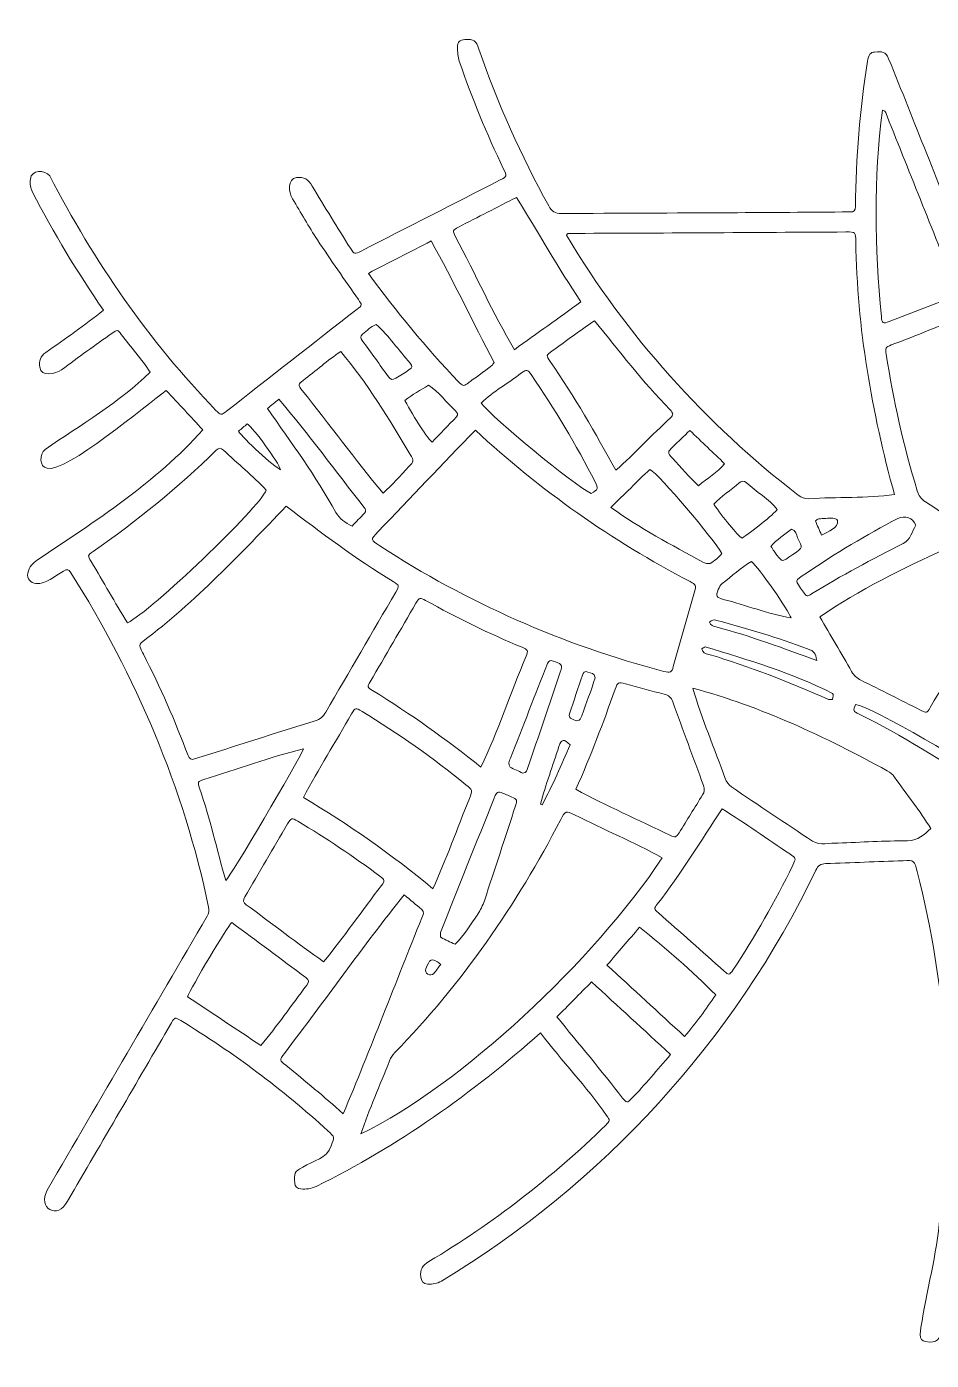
# Model space of a CAD drawing. Header units: centimetres. Extents: x 1 to 244, y 0 to 122.
# Drawn here: x 0.5 to 82.8, y 0.3 to 121.6 of the extents above; entities that cross this region are included whole.
import ezdxf

# ---------------------------------------------------------------- set-up
doc = ezdxf.new("R2010")
doc.units = ezdxf.units.CM
doc.header["$MEASUREMENT"] = 0
doc.layers.add('Screenshot 2022-06-22 at 09.44.58 v2\xa0Image', color=7, linetype='Continuous', lineweight=0)

msp = doc.modelspace()

# ---------------------------------------------------------------- linework, layer by layer
at = {"layer": 'Screenshot 2022-06-22 at 09.44.58 v2\xa0Image'}
for points, knots in [([(16.54, 84.96), (15.45, 86.14), (14.35, 87.32), (13.22, 88.54), (11.44, 87.25), (4.07, 80.99), (2.4, 81.46), (1.62, 81.58), (1.72, 82.76), (2.2, 83.18), (5.46, 85.39), (8.94, 87.47), (11.76, 90.2), (10.98, 91.41), (9.99, 92.49), (9.13, 93.64), (8.8, 94.07), (8.75, 94.08), (8.3, 93.75), (6.76, 92.65), (5.22, 91.56), (3.7, 90.43), (3.17, 90.02), (1.81, 89.74), (1.71, 90.66), (1.65, 91.21), (1.76, 91.65), (2.27, 92), (4.04, 93.26), (5.81, 94.46), (7.51, 95.83), (5.15, 99.3), (2.96, 102.83), (1.07, 106.58), (0.87, 106.97), (0.8, 107.36), (0.86, 107.77), (0.97, 108.64), (2.15, 108.62), (2.63, 108.07), (6.65, 100.27), (11.63, 93.05), (17.74, 86.73), (18.16, 86.28), (18.21, 86.28), (18.71, 86.66), (22.66, 89.75), (26.6, 92.85), (30.57, 95.93), (31.05, 96.31), (31.04, 96.31), (30.69, 96.8), (29.45, 98.61), (28.18, 100.4), (26.97, 102.23), (26.17, 103.44), (25.47, 104.72), (24.71, 105.96), (24.31, 106.57), (24.22, 107.82), (25.07, 107.9), (25.74, 108.01), (26.15, 107.72), (26.49, 107.14), (27.62, 105.24), (28.79, 103.36), (29.96, 101.48), (30.34, 100.92), (30.35, 100.92), (30.95, 101.22), (35.16, 103.38), (39.37, 105.54), (43.59, 107.69), (44.21, 108.01), (44.22, 108.04), (43.9, 108.68), (42.36, 111.87), (41, 115.14), (39.87, 118.49), (39.74, 118.89), (39.71, 119.34), (39.7, 119.77), (39.69, 120.24), (39.91, 120.42), (40.37, 120.46), (41.2, 120.51), (41.37, 120.41), (41.65, 119.59), (43.36, 114.65), (45.47, 109.9), (48.01, 105.33), (48.28, 104.84), (48.58, 104.62), (49.17, 104.63), (54.28, 104.67), (59.38, 104.68), (64.49, 104.71), (68.12, 104.73), (71.75, 104.76), (75.37, 104.78), (75.8, 104.8), (75.87, 104.85), (75.89, 105.27), (75.95, 109.7), (76.3, 114.11), (76.98, 118.49), (77.08, 119.08), (77.24, 119.31), (77.64, 119.33), (78.36, 119.37), (78.6, 119.41), (78.91, 118.72), (81.25, 112.97), (83.51, 107.19), (85.82, 101.43), (86.06, 100.85), (86.09, 100.82), (86.68, 101.01), (88.43, 101.54), (90.17, 102.07), (91.91, 102.61), (92.54, 102.8), (92.56, 102.84), (92.36, 103.48), (90.81, 108.63), (89.25, 113.78), (87.71, 118.94), (87.56, 119.47), (87.52, 120.05), (87.51, 120.6), (87.42, 121.57), (89.1, 121.64), (89.26, 120.8), (89.42, 120.33), (89.56, 119.85), (89.69, 119.37), (89.79, 118.99), (90.01, 118.87), (90.39, 118.84), (93.21, 118.67), (96.04, 118.65), (98.86, 118.77), (102.09, 118.84), (105.29, 119.39), (108.5, 119.67), (109.02, 119.67), (109.2, 119.52), (109.3, 119.01), (110.44, 111.33), (111.55, 103.65), (112.66, 95.97), (112.72, 95.54), (112.95, 95.39), (113.32, 95.3), (119.74, 93.78), (126.13, 92.18), (132.54, 90.65), (133.84, 90.34), (133.66, 90.16), (134.05, 91.54), (134.5, 93.12), (134.94, 94.71), (135.38, 96.3), (135.54, 96.86), (135.54, 96.87), (135.07, 97.18), (134.4, 97.63), (134.35, 98.88), (135.27, 99.02), (135.7, 99.1), (136.11, 98.97), (136.53, 98.8), (138.32, 98.08), (140.12, 97.37), (141.91, 96.66), (142.24, 96.56), (142.7, 96.26), (142.88, 96.71), (143.53, 98.41), (144.21, 100.1), (144.88, 101.79), (145.05, 102.51), (145.93, 103.04), (146.59, 102.64), (147.14, 102.19), (146.97, 101.33), (146.7, 100.74), (144, 94.51), (142.07, 87.96), (140.89, 81.27), (140.8, 80.75), (140.86, 80.65), (141.37, 80.57), (146.15, 79.78), (150.83, 78.56), (155.42, 77), (156.05, 76.8), (156.1, 76.82), (156.33, 77.42), (161.09, 89.56), (165.84, 101.71), (170.62, 113.84), (170.81, 114.31), (170.76, 114.64), (170.44, 115.01), (169.14, 116.53), (167.87, 118.07), (166.58, 119.6), (166.25, 120.28), (166.35, 120.76), (167.11, 120.93), (167.68, 121.05), (168.14, 120.94), (168.56, 120.47), (173.18, 115.28), (177.21, 109.57), (180.47, 103.43), (182.52, 99.57), (184.28, 95.58), (185.72, 91.46), (186.06, 90.49), (186, 90.5), (186.99, 90.83), (200.19, 95.32), (212.31, 102.99), (221.86, 113.15), (221.97, 113.26), (222.09, 113.36), (222.18, 113.48), (222.52, 113.97), (223.01, 113.97), (223.52, 113.93), (223.85, 113.9), (224.04, 113.7), (224.08, 113.39), (224.14, 112.91), (224.09, 112.46), (223.7, 112.08), (219.61, 107.7), (215.04, 103.83), (210.21, 100.28), (210.71, 98.75), (218.18, 89.59), (219.92, 88.39), (221.04, 90.66), (221.8, 93.13), (222.75, 95.49), (222.98, 96.03), (223.78, 96.31), (224.27, 95.97), (226.22, 94.88), (217.49, 78.54), (216.13, 76.63), (215.69, 75.88), (215.69, 75.89), (216.38, 75.42), (225.37, 69.18), (234.78, 63.43), (243.55, 56.93), (244.23, 56), (243.02, 54.93), (242.15, 55.6), (241.84, 55.8), (241.53, 55.99), (241.25, 56.18), (240.79, 55.83), (235.41, 48.56), (235.12, 47.9), (236.09, 47.82), (240.18, 49.85), (240.33, 48.35), (240.45, 47.53), (240.29, 47.24), (239.5, 46.99), (234.14, 45.25), (228.61, 44.21), (223.03, 43.54), (222.51, 43.46), (222.42, 43.38), (222.48, 42.87), (222.91, 39.12), (223.54, 35.41), (224.43, 31.74), (226.92, 21.5), (231.27, 11.74), (237.27, 3.08), (237.6, 2.6), (237.96, 2.14), (237.86, 1.49), (237.75, 0.41), (236.27, 0.69), (235.85, 1.44), (233.32, 4.99), (231.26, 8.77), (229.16, 12.59), (226.41, 10.17), (223.72, 7.82), (220.98, 5.41), (221.5, 4.8), (222.73, 4.64), (222.81, 3.83), (222.98, 2.47), (221.64, 2.39), (220.68, 3.08), (213.77, 6.93), (207.47, 11.72), (201.87, 17.29), (201.41, 17.73), (201.39, 17.73), (200.94, 17.27), (197.3, 13.52), (194.04, 9.46), (191.14, 5.11), (190.83, 4.47), (190.1, 3.98), (189.39, 4.29), (188.74, 4.56), (189, 5.66), (189.32, 6.14), (191.05, 8.76), (192.97, 11.25), (194.93, 13.7), (194.61, 14.12), (181.5, 22.4), (180.11, 23.07), (176.63, 18.28), (173.45, 13.25), (170.05, 8.39), (169.65, 7.8), (169.46, 7.24), (169.52, 6.53), (169.59, 4.74), (169.84, 2.92), (169.72, 1.14), (169.57, 0.41), (168.64, 0.3), (168.27, 0.99), (167.66, 2.01), (167.89, 3.23), (167.8, 4.36), (167.76, 4.85), (167.84, 5.41), (167.19, 5.33), (164.95, 5.34), (162.71, 5.31), (160.47, 5.33), (160.15, 5.33), (159.82, 5.38), (159.52, 5.5), (158.64, 5.81), (158.94, 7.15), (159.87, 7.06), (162.36, 7.09), (164.86, 7.12), (167.36, 7.15), (167.6, 7.16), (167.71, 7.3), (167.71, 7.53), (167.75, 9.63), (167.77, 11.74), (167.86, 13.84), (167.91, 15.18), (168.12, 16.52), (168.2, 17.86), (168.21, 18.3), (168.18, 18.34), (167.75, 18.4), (160.75, 19.22), (153.75, 19.97), (146.74, 20.74), (146.38, 20.78), (146.07, 20.71), (145.76, 20.5), (143.62, 19.05), (141.32, 17.82), (139.28, 16.25), (140.33, 14.52), (141.24, 12.81), (142.24, 11.06), (142.61, 10.45), (142.76, 9.19), (141.79, 9.13), (141.13, 9.04), (140.75, 9.34), (140.45, 9.91), (139.07, 12.57), (137.51, 15.13), (135.87, 17.64), (135.54, 18.14), (135.19, 18.37), (134.56, 18.38), (128.35, 18.51), (122.14, 18.74), (115.93, 18.92), (106.16, 19.2), (96.4, 19.56), (86.63, 19.84), (86.04, 19.85), (85.99, 19.79), (85.97, 19.22), (85.77, 13.83), (85, 8.51), (83.8, 3.26), (83.64, 2.18), (83.3, 1.82), (82.28, 2), (81.96, 2.02), (81.76, 2.27), (81.77, 2.64), (82.18, 6.01), (83.18, 9.29), (83.51, 12.69), (85, 23.39), (84.17, 34.32), (81.51, 44.77), (81.25, 45.8), (81.26, 45.79), (80.22, 45.75), (77.88, 45.68), (75.53, 45.57), (73.19, 45.49), (72.73, 45.49), (72.49, 45.29), (72.3, 44.9), (64.92, 29.47), (52.91, 16.34), (38.26, 7.51), (37.86, 7.27), (37.46, 7.21), (37.02, 7.24), (36.59, 7.28), (36.42, 7.47), (36.36, 7.9), (36.27, 8.54), (36.54, 8.95), (37.09, 9.28), (42.93, 12.76), (48.33, 16.96), (53.2, 21.7), (53.58, 22.1), (53.59, 22.14), (53.27, 22.58), (51.43, 25.22), (49.19, 27.52), (47.26, 30.09), (41.01, 24.58), (34.34, 19.8), (26.84, 16.12), (26.39, 15.89), (25.93, 15.86), (25.46, 15.89), (25.13, 15.9), (24.92, 16.1), (24.91, 16.42), (24.87, 17.31), (24.81, 17.46), (25.65, 17.88), (26.57, 18.45), (27.87, 18.65), (28.21, 19.81), (28.52, 20.66), (28.59, 20.57), (27.92, 21.18), (23.78, 24.95), (19.32, 28.3), (14.54, 31.21), (14.04, 31.52), (14, 31.52), (13.69, 31), (10.54, 25.6), (7.4, 20.19), (4.24, 14.79), (3.39, 13.03), (1.45, 14.13), (2.4, 15.79), (7.24, 24.1), (12.08, 32.41), (16.93, 40.71), (17.08, 40.97), (17.13, 41.22), (17.07, 41.52), (14.83, 52.33), (10.44, 62.62), (4.55, 71.94), (4.31, 72.3), (4.23, 72.31), (3.86, 72.1), (3.05, 71.68), (2.34, 70.88), (1.36, 70.98), (0.9, 71.01), (0.53, 71.42), (0.63, 71.92), (0.75, 72.5), (1.08, 72.83), (1.52, 73.13), (6.79, 76.66), (12.33, 80.21), (16.54, 84.96)], [0, 0, 0, 0, 1, 1, 1, 2, 2, 2, 3, 3, 3, 4, 4, 4, 5, 5, 5, 6, 6, 6, 7, 7, 7, 8, 8, 8, 9, 9, 9, 10, 10, 10, 11, 11, 11, 12, 12, 12, 13, 13, 13, 14, 14, 14, 15, 15, 15, 16, 16, 16, 17, 17, 17, 18, 18, 18, 19, 19, 19, 20, 20, 20, 21, 21, 21, 22, 22, 22, 23, 23, 23, 24, 24, 24, 25, 25, 25, 26, 26, 26, 27, 27, 27, 28, 28, 28, 29, 29, 29, 30, 30, 30, 31, 31, 31, 32, 32, 32, 33, 33, 33, 34, 34, 34, 35, 35, 35, 36, 36, 36, 37, 37, 37, 38, 38, 38, 39, 39, 39, 40, 40, 40, 41, 41, 41, 42, 42, 42, 43, 43, 43, 44, 44, 44, 45, 45, 45, 46, 46, 46, 47, 47, 47, 48, 48, 48, 49, 49, 49, 50, 50, 50, 51, 51, 51, 52, 52, 52, 53, 53, 53, 54, 54, 54, 55, 55, 55, 56, 56, 56, 57, 57, 57, 58, 58, 58, 59, 59, 59, 60, 60, 60, 61, 61, 61, 62, 62, 62, 63, 63, 63, 64, 64, 64, 65, 65, 65, 66, 66, 66, 67, 67, 67, 68, 68, 68, 69, 69, 69, 70, 70, 70, 71, 71, 71, 72, 72, 72, 73, 73, 73, 74, 74, 74, 75, 75, 75, 76, 76, 76, 77, 77, 77, 78, 78, 78, 79, 79, 79, 80, 80, 80, 81, 81, 81, 82, 82, 82, 83, 83, 83, 84, 84, 84, 85, 85, 85, 86, 86, 86, 87, 87, 87, 88, 88, 88, 89, 89, 89, 90, 90, 90, 91, 91, 91, 92, 92, 92, 93, 93, 93, 94, 94, 94, 95, 95, 95, 96, 96, 96, 97, 97, 97, 98, 98, 98, 99, 99, 99, 100, 100, 100, 101, 101, 101, 102, 102, 102, 103, 103, 103, 104, 104, 104, 105, 105, 105, 106, 106, 106, 107, 107, 107, 108, 108, 108, 109, 109, 109, 110, 110, 110, 111, 111, 111, 112, 112, 112, 113, 113, 113, 114, 114, 114, 115, 115, 115, 116, 116, 116, 117, 117, 117, 118, 118, 118, 119, 119, 119, 120, 120, 120, 121, 121, 121, 122, 122, 122, 123, 123, 123, 124, 124, 124, 125, 125, 125, 126, 126, 126, 127, 127, 127, 128, 128, 128, 129, 129, 129, 130, 130, 130, 131, 131, 131, 132, 132, 132, 133, 133, 133, 134, 134, 134, 135, 135, 135, 136, 136, 136, 137, 137, 137, 138, 138, 138, 139, 139, 139, 140, 140, 140, 141, 141, 141, 142, 142, 142, 143, 143, 143, 144, 144, 144, 145, 145, 145, 146, 146, 146, 147, 147, 147, 148, 148, 148, 149, 149, 149, 150, 150, 150, 151, 151, 151, 152, 152, 152, 153, 153, 153, 154, 154, 154, 155, 155, 155, 156, 156, 156, 157, 157, 157, 158, 158, 158, 159, 159, 159, 160, 160, 160, 161, 161, 161, 162, 162, 162, 163, 163, 163, 164, 164, 164, 165, 165, 165, 166, 166, 166, 166]), ([(85.22, 97.31), (83.08, 102.72), (80.93, 108.1), (78.77, 113.5), (78.69, 113.69), (78.69, 113.97), (78.36, 114.04), (77.51, 107.83), (77.67, 101.52), (78.25, 95.28), (78.3, 94.64), (78.38, 94.59), (78.97, 94.82), (81.05, 95.67), (83.19, 96.33), (85.22, 97.31)], [0, 0, 0, 0, 1, 1, 1, 2, 2, 2, 3, 3, 3, 4, 4, 4, 5, 5, 5, 5]), ([(50.93, 96.6), (48.86, 99.71), (47.02, 102.93), (45.08, 106.11), (43.28, 105.19), (41.58, 104.32), (39.8, 103.41), (39.24, 103.11), (39.24, 103.11), (39.53, 102.52), (41.35, 99.11), (42.92, 95.57), (44.88, 92.25), (46.93, 93.72), (48.92, 95.15), (50.93, 96.6)], [0, 0, 0, 0, 1, 1, 1, 2, 2, 2, 3, 3, 3, 4, 4, 4, 5, 5, 5, 5]), ([(31.6, 99.19), (34.14, 95.74), (36.83, 92.42), (39.8, 89.33), (40.16, 88.94), (40.24, 88.92), (40.57, 89.15), (41.33, 89.69), (42.08, 90.24), (42.83, 90.8), (42.91, 90.86), (42.95, 90.97), (43.03, 91.08), (41.1, 94.78), (39.34, 98.48), (37.31, 102.14), (35.38, 101.14), (33.51, 100.21), (31.6, 99.19)], [0, 0, 0, 0, 1, 1, 1, 2, 2, 2, 3, 3, 3, 4, 4, 4, 5, 5, 5, 6, 6, 6, 6]), ([(49.72, 102.83), (49.68, 102.77), (49.65, 102.72), (49.61, 102.66), (55.04, 93.53), (62.29, 85.49), (70.7, 79.01), (70.99, 78.78), (71.28, 78.68), (71.65, 78.69), (74.24, 78.86), (76.88, 78.7), (79.44, 79.07), (77.38, 86.56), (76.03, 94.27), (75.93, 102.05), (75.92, 102.96), (75.92, 102.96), (75.03, 102.96), (66.6, 102.91), (58.16, 102.85), (49.72, 102.83)], [0, 0, 0, 0, 1, 1, 1, 2, 2, 2, 3, 3, 3, 4, 4, 4, 5, 5, 5, 6, 6, 6, 7, 7, 7, 7]), ([(54.1, 81.28), (55.83, 82.8), (57.38, 84.47), (59.06, 86.05), (59.36, 86.35), (59.36, 86.43), (59.01, 86.8), (56.54, 89.33), (54.42, 92.16), (52.17, 94.87), (50.83, 94.01), (49.6, 93.04), (48.31, 92.14), (47.76, 91.74), (47.75, 91.72), (48.14, 91.16), (50.37, 88.01), (52.22, 84.65), (54.1, 81.28)], [0, 0, 0, 0, 1, 1, 1, 2, 2, 2, 3, 3, 3, 4, 4, 4, 5, 5, 5, 6, 6, 6, 6]), ([(86.01, 95.24), (83.68, 94.59), (81.44, 93.49), (79.15, 92.68), (78.63, 92.48), (78.61, 92.41), (78.7, 91.84), (79.34, 87.64), (80.27, 83.5), (81.51, 79.42), (81.64, 78.98), (81.87, 78.67), (82.25, 78.41), (84.52, 76.92), (86.76, 75.39), (89.02, 73.89), (89.24, 73.74), (89.44, 73.63), (89.74, 73.76), (90.99, 74.31), (92.24, 74.85), (93.5, 75.38), (93.81, 75.51), (93.87, 75.72), (93.75, 76), (91.14, 82.4), (88.71, 88.88), (86.01, 95.24)], [0, 0, 0, 0, 1, 1, 1, 2, 2, 2, 3, 3, 3, 4, 4, 4, 5, 5, 5, 6, 6, 6, 7, 7, 7, 8, 8, 8, 9, 9, 9, 9]), ([(32.3, 94.54), (31.81, 94.34), (31.48, 93.96), (31.06, 93.66), (30.84, 93.48), (30.89, 93.29), (31.04, 93.09), (31.84, 91.99), (32.64, 90.88), (33.43, 89.78), (33.62, 89.52), (33.81, 89.46), (34.09, 89.65), (34.49, 89.91), (34.9, 90.15), (35.29, 90.41), (35.62, 90.63), (35.64, 90.74), (35.4, 91.03), (34.35, 92.18), (33.47, 93.53), (32.3, 94.54)], [0, 0, 0, 0, 1, 1, 1, 2, 2, 2, 3, 3, 3, 4, 4, 4, 5, 5, 5, 6, 6, 6, 7, 7, 7, 7]), ([(32.93, 79.2), (33.8, 79.96), (34.49, 80.8), (35.29, 81.61), (35.76, 82.09), (35.76, 82.12), (35.41, 82.72), (33.48, 85.95), (31.51, 89.2), (29.08, 92.08), (27.87, 91.26), (26.82, 90.34), (25.67, 89.46), (25.18, 89.08), (25.19, 89.04), (25.59, 88.53), (28.05, 85.43), (30.4, 82.24), (32.93, 79.2)], [0, 0, 0, 0, 1, 1, 1, 2, 2, 2, 3, 3, 3, 4, 4, 4, 5, 5, 5, 6, 6, 6, 6]), ([(51.86, 79.16), (52.49, 79.54), (52.53, 79.62), (52.22, 80.22), (50.49, 83.6), (48.55, 86.85), (46.4, 89.98), (46.07, 90.46), (46, 90.47), (45.52, 90.13), (44.33, 89.2), (42.94, 88.46), (41.87, 87.39), (42.94, 85.97), (50.25, 79.97), (51.86, 79.16)], [0, 0, 0, 0, 1, 1, 1, 2, 2, 2, 3, 3, 3, 4, 4, 4, 5, 5, 5, 5]), ([(34.92, 87.64), (35.77, 86.02), (37.02, 84.1), (37.41, 83.84), (38.14, 84.6), (38.87, 85.36), (39.6, 86.13), (39.79, 86.34), (39.68, 86.53), (39.51, 86.7), (38.68, 87.45), (38.02, 88.42), (37.07, 89.02), (36.35, 88.57), (35.61, 88.17), (34.92, 87.64)], [0, 0, 0, 0, 1, 1, 1, 2, 2, 2, 3, 3, 3, 4, 4, 4, 5, 5, 5, 5]), ([(30.12, 76.19), (30.5, 76.59), (30.87, 76.98), (31.24, 77.37), (31.4, 77.55), (31.36, 77.73), (31.22, 77.9), (28.63, 81.18), (26.16, 84.54), (23.47, 87.75), (23.09, 87.44), (22.76, 87.17), (22.42, 86.89), (24.61, 83.8), (26.8, 80.74), (28.65, 77.43), (28.98, 76.85), (29.51, 76.53), (30.12, 76.19)], [0, 0, 0, 0, 1, 1, 1, 2, 2, 2, 3, 3, 3, 4, 4, 4, 5, 5, 5, 6, 6, 6, 6]), ([(19.79, 84.83), (20.2, 84.16), (23.03, 81.59), (23.62, 81.32), (23.44, 81.96), (21.16, 85.13), (20.58, 85.5), (20.32, 85.28), (20.05, 85.05), (19.79, 84.83)], [0, 0, 0, 0, 1, 1, 1, 2, 2, 2, 3, 3, 3, 3]), ([(41.33, 84.92), (38.33, 81.89), (35.46, 78.76), (32.49, 75.7), (31.76, 74.93), (31.78, 74.97), (32.64, 74.41), (40.56, 69.23), (49.32, 65.38), (58.47, 62.98), (59.08, 62.82), (59.17, 62.87), (59.33, 63.41), (59.98, 65.69), (60.62, 67.96), (61.27, 70.23), (61.43, 70.8), (61.39, 70.86), (60.86, 71.15), (53.74, 74.85), (47.22, 79.47), (41.33, 84.92)], [0, 0, 0, 0, 1, 1, 1, 2, 2, 2, 3, 3, 3, 4, 4, 4, 5, 5, 5, 6, 6, 6, 7, 7, 7, 7]), ([(64, 81.87), (62.96, 82.87), (61.92, 83.86), (60.83, 84.9), (60.29, 84.37), (59.79, 83.9), (59.29, 83.42), (58.79, 82.92), (58.79, 82.88), (59.26, 82.37), (60.06, 81.54), (60.76, 80.63), (61.63, 79.86), (62.44, 80.58), (63.34, 81.05), (64, 81.87)], [0, 0, 0, 0, 1, 1, 1, 2, 2, 2, 3, 3, 3, 4, 4, 4, 5, 5, 5, 5]), ([(9.7, 67.4), (11.84, 68.43), (21.69, 77.87), (22.32, 79.48), (21.1, 80.76), (19.7, 81.88), (18.43, 83.12), (18.19, 83.34), (18, 83.33), (17.77, 83.1), (14.3, 79.72), (10.55, 76.66), (6.57, 73.89), (6.05, 73.53), (6.06, 73.53), (6.39, 72.97), (7.51, 71.12), (8.54, 69.22), (9.7, 67.4)], [0, 0, 0, 0, 1, 1, 1, 2, 2, 2, 3, 3, 3, 4, 4, 4, 5, 5, 5, 6, 6, 6, 6]), ([(53.65, 77.9), (56.31, 75.99), (59.15, 74.49), (62.01, 72.93), (62.21, 72.83), (62.51, 72.73), (62.67, 72.81), (63.07, 73.03), (63.47, 73.31), (63.73, 73.71), (63.05, 75.02), (58.07, 80.86), (57.19, 81.36), (56.04, 80.24), (54.89, 79.11), (53.65, 77.9)], [0, 0, 0, 0, 1, 1, 1, 2, 2, 2, 3, 3, 3, 4, 4, 4, 5, 5, 5, 5]), ([(68.79, 77.71), (68.04, 78.63), (66.86, 79.33), (65.97, 80.16), (65.73, 80.36), (65.54, 80.29), (65.33, 80.12), (64.59, 79.46), (63.67, 78.95), (63.03, 78.18), (63.78, 77.05), (65.19, 75.34), (65.58, 75.11), (66.34, 75.57), (68.51, 77.32), (68.79, 77.71)], [0, 0, 0, 0, 1, 1, 1, 2, 2, 2, 3, 3, 3, 4, 4, 4, 5, 5, 5, 5]), ([(24.12, 78), (20, 73.71), (15.89, 69.33), (11.11, 65.72), (10.55, 65.37), (10.94, 65), (11.14, 64.54), (12.68, 61.55), (14.02, 58.47), (15.2, 55.32), (15.31, 55.02), (15.49, 54.91), (15.8, 55.01), (19.46, 56.18), (23.11, 57.34), (26.77, 58.49), (27.22, 58.63), (27.51, 58.88), (27.74, 59.28), (29.85, 62.93), (31.97, 66.56), (34.09, 70.19), (34.44, 70.79), (34.43, 70.78), (33.86, 71.15), (30.46, 73.21), (27.3, 75.61), (24.12, 78)], [0, 0, 0, 0, 1, 1, 1, 2, 2, 2, 3, 3, 3, 4, 4, 4, 5, 5, 5, 6, 6, 6, 7, 7, 7, 8, 8, 8, 9, 9, 9, 9]), ([(81.38, 76.27), (81.15, 76.94), (80.36, 77.21), (79.74, 76.89), (76.88, 75.39), (74.11, 73.73), (71.43, 71.91), (70.3, 71.14), (70.34, 71.37), (71.17, 70.18), (71.45, 69.79), (71.5, 69.78), (71.91, 70.03), (74.59, 71.72), (77.41, 73.15), (80.22, 74.61), (80.95, 74.98), (81.02, 75.69), (81.38, 76.27)], [0, 0, 0, 0, 1, 1, 1, 2, 2, 2, 3, 3, 3, 4, 4, 4, 5, 5, 5, 6, 6, 6, 6]), ([(72.81, 75.38), (73.35, 75.69), (74.44, 76.05), (74.26, 76.71), (74.23, 76.81), (73.99, 76.91), (73.84, 76.91), (73.41, 76.92), (72.98, 76.89), (72.55, 76.86), (72.46, 76.85), (72.38, 76.76), (72.25, 76.67), (72.44, 76.25), (72.61, 75.85), (72.81, 75.38)], [0, 0, 0, 0, 1, 1, 1, 2, 2, 2, 3, 3, 3, 4, 4, 4, 5, 5, 5, 5]), ([(68.21, 74.35), (68.31, 74.2), (68.39, 74.05), (68.49, 73.91), (69.31, 72.83), (69.1, 72.88), (70.21, 73.62), (71.22, 74.3), (71.05, 74.18), (70.63, 75.14), (70.51, 75.42), (70.5, 75.79), (70.08, 75.93), (69.48, 75.4), (68.73, 74.99), (68.21, 74.35)], [0, 0, 0, 0, 1, 1, 1, 2, 2, 2, 3, 3, 3, 4, 4, 4, 5, 5, 5, 5]), ([(72.66, 67.95), (73.6, 66.25), (74.6, 64.64), (75.55, 62.96), (75.76, 62.6), (76.02, 62.36), (76.39, 62.18), (78.2, 61.29), (80, 60.37), (81.8, 59.46), (82.37, 59.17), (82.39, 59.16), (82.7, 59.7), (84.66, 63.11), (86.62, 66.52), (88.58, 69.92), (89, 70.65), (88.81, 71.48), (88.11, 71.96), (87.07, 72.68), (86.01, 73.36), (84.97, 74.08), (84.68, 74.28), (84.44, 74.28), (84.13, 74.14), (80.17, 72.33), (76.26, 70.4), (72.66, 67.95)], [0, 0, 0, 0, 1, 1, 1, 2, 2, 2, 3, 3, 3, 4, 4, 4, 5, 5, 5, 6, 6, 6, 7, 7, 7, 8, 8, 8, 9, 9, 9, 9]), ([(66.44, 72.98), (65.48, 72.43), (64.66, 71.63), (63.77, 70.97), (63.61, 70.84), (63.5, 70.63), (63.42, 70.44), (63.17, 69.79), (63.22, 69.72), (63.87, 69.53), (65.94, 69.01), (67.96, 68.21), (70.04, 67.84), (69.82, 68.55), (67.11, 72.4), (66.44, 72.98)], [0, 0, 0, 0, 1, 1, 1, 2, 2, 2, 3, 3, 3, 4, 4, 4, 5, 5, 5, 5]), ([(41.84, 54.28), (43.4, 57.55), (44.54, 61.01), (45.94, 64.35), (46.15, 64.89), (46.13, 64.94), (45.58, 65.17), (42.57, 66.42), (39.65, 67.85), (36.8, 69.44), (36.3, 69.72), (36.24, 69.7), (35.93, 69.19), (34.54, 66.81), (33.16, 64.42), (31.77, 62.04), (31.49, 61.56), (31.5, 61.54), (31.98, 61.23), (35.45, 59.12), (38.65, 56.81), (41.84, 54.28)], [0, 0, 0, 0, 1, 1, 1, 2, 2, 2, 3, 3, 3, 4, 4, 4, 5, 5, 5, 6, 6, 6, 7, 7, 7, 7]), ([(72.37, 63.98), (72.29, 64.63), (72.15, 64.81), (71.54, 65.03), (68.83, 66.04), (66.07, 66.87), (63.28, 67.62), (63.02, 67.74), (62.82, 67.62), (62.61, 67.46), (62.72, 67.17), (62.95, 67.07), (63.24, 67.02), (66.36, 66.21), (69.35, 65.05), (72.37, 63.98)], [0, 0, 0, 0, 1, 1, 1, 2, 2, 2, 3, 3, 3, 4, 4, 4, 5, 5, 5, 5]), ([(62.23, 65.21), (62.15, 65.17), (62.03, 65.1), (61.91, 65.03), (62.03, 64.7), (62.21, 64.59), (62.55, 64.53), (66.27, 63.43), (69.88, 62), (73.43, 60.43), (73.54, 60.39), (73.81, 60.42), (73.82, 60.46), (73.86, 60.63), (73.9, 60.86), (73.81, 60.98), (70.15, 62.83), (66.17, 64.02), (62.23, 65.21)], [0, 0, 0, 0, 1, 1, 1, 2, 2, 2, 3, 3, 3, 4, 4, 4, 5, 5, 5, 6, 6, 6, 6]), ([(45.63, 53.73), (45.99, 53.75), (46.03, 54), (46.1, 54.22), (47.09, 57.12), (48.07, 60.01), (49.05, 62.91), (49.36, 63.63), (49.05, 63.69), (48.4, 63.91), (48.15, 64.03), (47.99, 63.93), (47.89, 63.69), (46.76, 60.83), (45.65, 57.96), (44.52, 55.09), (44.4, 54.86), (44.28, 54.46), (44.49, 54.27), (44.86, 54.06), (45.27, 53.9), (45.63, 53.73)], [0, 0, 0, 0, 1, 1, 1, 2, 2, 2, 3, 3, 3, 4, 4, 4, 5, 5, 5, 6, 6, 6, 7, 7, 7, 7]), ([(52.22, 62.4), (52.19, 62.85), (51.81, 62.81), (51.55, 62.92), (51.29, 63.04), (51.13, 62.86), (51.06, 62.64), (50.67, 61.47), (50.29, 60.3), (49.9, 59.13), (49.82, 58.9), (49.89, 58.74), (50.1, 58.65), (50.59, 58.42), (50.81, 58.39), (51, 58.94), (51.39, 60.09), (51.88, 61.24), (52.22, 62.4)], [0, 0, 0, 0, 1, 1, 1, 2, 2, 2, 3, 3, 3, 4, 4, 4, 5, 5, 5, 6, 6, 6, 6]), ([(50.47, 52.25), (53.26, 50.73), (56.17, 49.47), (59.02, 48.07), (59.51, 47.84), (59.59, 47.86), (59.86, 48.3), (60.58, 49.44), (61.27, 50.59), (61.99, 51.74), (62.16, 52.01), (62.2, 52.27), (62.08, 52.59), (61.14, 55.13), (60.2, 57.68), (59.28, 60.22), (59.14, 60.61), (58.91, 60.81), (58.51, 60.91), (57.33, 61.2), (56.16, 61.53), (54.99, 61.85), (54.3, 62.03), (54.29, 62.02), (54.05, 61.37), (52.93, 58.25), (51.84, 55.32), (50.47, 52.25)], [0, 0, 0, 0, 1, 1, 1, 2, 2, 2, 3, 3, 3, 4, 4, 4, 5, 5, 5, 6, 6, 6, 7, 7, 7, 8, 8, 8, 9, 9, 9, 9]), ([(61.11, 61.45), (61.91, 58.64), (63.08, 55.98), (64.05, 53.22), (64.15, 52.94), (64.37, 52.64), (64.62, 52.47), (67.06, 50.81), (69.52, 49.17), (71.98, 47.54), (72.68, 47.11), (73.55, 47.38), (74.33, 47.36), (76.43, 47.43), (78.53, 47.57), (80.64, 47.57), (81.6, 47.58), (82.12, 48.13), (82.75, 48.67), (81.75, 50.3), (80.56, 51.78), (79.46, 53.35), (79.29, 53.59), (79.04, 53.8), (78.79, 53.94), (73.15, 57.01), (67.33, 59.79), (61.11, 61.45)], [0, 0, 0, 0, 1, 1, 1, 2, 2, 2, 3, 3, 3, 4, 4, 4, 5, 5, 5, 6, 6, 6, 7, 7, 7, 8, 8, 8, 9, 9, 9, 9]), ([(37.46, 43.21), (38.71, 45.91), (39.66, 48.68), (40.79, 51.42), (41.09, 52.16), (41.09, 52.17), (40.47, 52.67), (37.47, 55.11), (34.32, 57.33), (31.02, 59.34), (30.43, 59.7), (30.41, 59.7), (30.07, 59.12), (28.62, 56.56), (27.06, 54.11), (25.69, 51.51), (29.8, 49.05), (33.69, 46.35), (37.46, 43.21)], [0, 0, 0, 0, 1, 1, 1, 2, 2, 2, 3, 3, 3, 4, 4, 4, 5, 5, 5, 6, 6, 6, 6]), ([(88.17, 52.94), (87.12, 54.12), (77.34, 59.77), (75.9, 59.98), (75.67, 59.42), (75.68, 59.36), (76.22, 59.09), (80.17, 57.16), (83.86, 54.79), (87.53, 52.39), (87.76, 52.58), (87.96, 52.76), (88.17, 52.94)], [0, 0, 0, 0, 1, 1, 1, 2, 2, 2, 3, 3, 3, 4, 4, 4, 4]), ([(25.71, 55.93), (22.64, 55.21), (19.68, 54.04), (16.65, 53.15), (16.08, 52.97), (16.06, 52.91), (16.24, 52.36), (17.21, 49.6), (17.82, 46.74), (18.64, 43.95), (19.06, 44.31), (25.16, 54.68), (25.71, 55.93)], [0, 0, 0, 0, 1, 1, 1, 2, 2, 2, 3, 3, 3, 4, 4, 4, 4]), ([(47.25, 50.91), (47.3, 50.89), (47.35, 50.87), (47.4, 50.85), (48.36, 52.62), (49.16, 54.46), (49.94, 56.3), (49.37, 56.86), (49.15, 56.83), (48.93, 56.15), (48.37, 54.4), (47.72, 52.68), (47.25, 50.91)], [0, 0, 0, 0, 1, 1, 1, 2, 2, 2, 3, 3, 3, 4, 4, 4, 4]), ([(39.49, 38.15), (40.32, 38.95), (40.88, 39.96), (41.55, 40.89), (41.79, 41.27), (42, 41.68), (42.15, 42.11), (43.11, 44.98), (44.04, 47.88), (44.99, 50.76), (45.16, 51.26), (45.12, 51.33), (44.64, 51.55), (44.32, 51.7), (43.99, 51.82), (43.68, 51.96), (43.28, 52.15), (43.14, 51.74), (43.03, 51.44), (41.42, 47.36), (39.75, 43.31), (38.17, 39.22), (38.13, 39.08), (38.13, 38.81), (38.21, 38.76), (38.6, 38.54), (39.02, 38.36), (39.49, 38.15)], [0, 0, 0, 0, 1, 1, 1, 2, 2, 2, 3, 3, 3, 4, 4, 4, 5, 5, 5, 6, 6, 6, 7, 7, 7, 8, 8, 8, 9, 9, 9, 9]), ([(30.92, 20.89), (40.1, 25.39), (52.13, 36.67), (58.32, 46.01), (55.73, 47.45), (53, 48.59), (50.35, 49.92), (49.52, 50.32), (49.53, 50.31), (49.09, 49.49), (45.09, 41.74), (40.11, 34.55), (34, 28.3), (33.8, 28.09), (33.63, 27.82), (33.52, 27.54), (32.66, 25.32), (31.67, 23.15), (30.92, 20.89)], [0, 0, 0, 0, 1, 1, 1, 2, 2, 2, 3, 3, 3, 4, 4, 4, 5, 5, 5, 6, 6, 6, 6]), ([(63.77, 50.46), (61.82, 47.56), (60.05, 44.55), (57.87, 41.81), (57.56, 41.4), (57.58, 41.36), (57.97, 41.02), (59.97, 39.25), (61.96, 37.48), (63.96, 35.7), (64.37, 35.34), (64.42, 35.34), (64.75, 35.8), (66.77, 38.86), (68.58, 42.05), (70.2, 45.34), (70.5, 45.97), (70.51, 45.98), (69.92, 46.37), (67.86, 47.73), (65.87, 49.18), (63.77, 50.46)], [0, 0, 0, 0, 1, 1, 1, 2, 2, 2, 3, 3, 3, 4, 4, 4, 5, 5, 5, 6, 6, 6, 7, 7, 7, 7]), ([(27.53, 36.56), (29.37, 38.83), (31.03, 41.19), (32.8, 43.51), (33.12, 43.93), (33.11, 43.99), (32.65, 44.34), (30.26, 46.14), (27.76, 47.8), (25.19, 49.34), (24.62, 49.69), (24.57, 49.67), (24.24, 49.1), (22.93, 46.89), (21.66, 44.67), (20.36, 42.46), (20.16, 42.16), (20.23, 41.94), (20.5, 41.75), (22.86, 40.02), (25.13, 38.23), (27.53, 36.56)], [0, 0, 0, 0, 1, 1, 1, 2, 2, 2, 3, 3, 3, 4, 4, 4, 5, 5, 5, 6, 6, 6, 7, 7, 7, 7]), ([(29.31, 22.73), (31.8, 28.65), (34.06, 34.62), (36.47, 40.57), (36.57, 40.82), (36.75, 41.08), (36.45, 41.33), (35.93, 41.75), (35.42, 42.18), (34.85, 42.65), (31.09, 37.94), (27.62, 33.01), (23.96, 28.22), (23.5, 27.61), (23.52, 27.61), (24.08, 27.15), (25.89, 25.66), (27.55, 24.33), (29.31, 22.73)], [0, 0, 0, 0, 1, 1, 1, 2, 2, 2, 3, 3, 3, 4, 4, 4, 5, 5, 5, 6, 6, 6, 6]), ([(19.18, 40.12), (18.79, 39.81), (15.47, 34.22), (15.16, 33.37), (17.36, 31.91), (19.57, 30.44), (21.83, 28.94), (23.3, 30.71), (24.61, 32.6), (26, 34.43), (26.24, 34.78), (26.22, 34.85), (25.9, 35.13), (23.67, 36.8), (21.42, 38.48), (19.18, 40.12)], [0, 0, 0, 0, 1, 1, 1, 2, 2, 2, 3, 3, 3, 4, 4, 4, 5, 5, 5, 5]), ([(56.25, 39.7), (55.26, 38.54), (54.31, 37.43), (53.3, 36.25), (55.66, 34.08), (57.98, 31.95), (60.36, 29.76), (61.4, 31), (62.29, 32.23), (63.19, 33.54), (61, 35.75), (58.71, 37.75), (56.25, 39.7)], [0, 0, 0, 0, 1, 1, 1, 2, 2, 2, 3, 3, 3, 4, 4, 4, 4]), ([(38.19, 36.32), (37.3, 37.07), (37.15, 36.74), (36.84, 35.93), (36.63, 35.54), (37.28, 35.15), (37.54, 35.49), (37.76, 35.75), (37.96, 36.02), (38.19, 36.32)], [0, 0, 0, 0, 1, 1, 1, 2, 2, 2, 3, 3, 3, 3]), ([(59.08, 28.13), (56.65, 30.36), (54.3, 32.52), (51.9, 34.73), (50.8, 33.62), (49.77, 32.58), (48.74, 31.54), (50.76, 29.1), (52.77, 26.67), (54.72, 24.16), (55.07, 23.72), (55.13, 23.7), (55.51, 24.09), (56.8, 25.42), (57.84, 26.67), (59.08, 28.13)], [0, 0, 0, 0, 1, 1, 1, 2, 2, 2, 3, 3, 3, 4, 4, 4, 5, 5, 5, 5])]:
    msp.add_open_spline(points, degree=3, knots=knots, dxfattribs=at)

doc.saveas('drawing.dxf')
